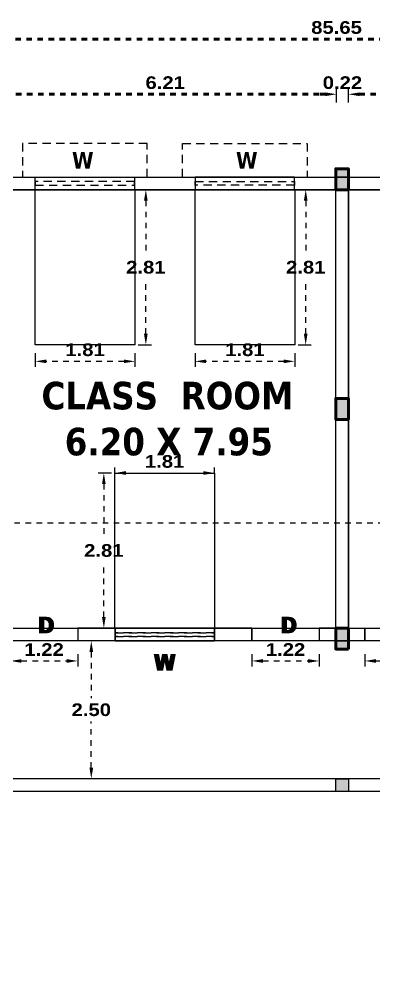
# Model space of a CAD drawing. Header units: metres. Extents: x 863 to 1571, y 626 to 804.
# Drawn here: x 904.85 to 911.28, y 682.83 to 700.3 of the extents above; entities that cross this region are included whole.
import ezdxf

# ---------------------------------------------------------------- set-up
doc = ezdxf.new("R2010")
doc.units = ezdxf.units.M
doc.header["$LTSCALE"] = 0.2
doc.header["$MEASUREMENT"] = 0
doc.header["$PDMODE"] = 2
for name, pattern in [('DASHDOT', [1, 0.5, -0.25, 0, -0.25]), ('DOT2', [0.125, 0, -0.125]), ('HIDDEN', [0.375, 0.25, -0.125])]:
    doc.linetypes.add(name, pattern=pattern)
doc.layers.get('0').update_dxf_attribs({"lineweight": 60})
for name, color, linetype in [('BLK_1_FLR_0_BLT_UP_AREA', 9, 'Continuous'), ('BLK_1_FLR_0_EXIT_WIDTH_DOOR', 1, 'Continuous'), ('BLK_1_FLR_0_REGULAR_ROOM_8', 2, 'Continuous'), ('BLK_1_FLR_0_REGULAR_ROOM_9', 2, 'Continuous'), ('BLK_1_FLR_0_ROOM_8_LIGHT_VENTILATION_1', 232, 'Continuous'), ('DOOR_OPEN', 232, 'Continuous'), ('PATH_WAY', 3, 'Continuous')]:
    doc.layers.add(name, color=color, linetype=linetype)
doc.styles.get("Standard").update_dxf_attribs({"font": 'ariblk.ttf', "height": 0.23})
doc.styles.add('TXT', font='txt.shx')
doc.dimstyles.get("Standard").update_dxf_attribs({"dimtxt": 0.23, "dimasz": 0.2, "dimexe": 0.12, "dimexo": 0.0625, "dimgap": 0.09, "dimtad": 1, "dimtih": 1, "dimtoh": 1, "dimzin": 1, "dimdsep": 46, "dimtxsty": 'Standard', "dimcen": 0.09, "dimazin": 0, "dimtfac": 1, "dimtix": 1, "dimtofl": 0, "dimtmove": 0, "dimatfit": 0, "dimfxl": 0, "dimtolj": 1, "dimtzin": 0, "dimarcsym": 0})

# ---------------------------------------------------------------- blocks, each defined once
blk = doc.blocks.new('A$C650768DD')
blk.add_hatch(color=4).paths.add_polyline_path([(0, 0), (0.23, 0), (0.23, 0.38), (0, 0.38)])
at = {"color": 1}
blk.add_lwpolyline([(0, 0), (0.23, 0), (0.23, 0.38), (0, 0.38)], close=True, dxfattribs=at)
blk = doc.blocks.new('*D217')
at = {"color": 0, "lineweight": -2}
for p, q in [((904.393, 698.79), (904.393, 699.04)), ((910.608, 698.79), (910.608, 699.04))]:
    blk.add_line(p, q, dxfattribs=at)
at = {"linetype": 'DOT2'}
blk.add_line((904.593, 698.94), (910.408, 698.94), dxfattribs=at)
at = {"lineweight": -2}
for points in [[(904.593, 698.973), (904.593, 698.907), (904.393, 698.94)], [(910.408, 698.973), (910.408, 698.907), (910.608, 698.94)]]:
    blk.add_solid(points, dxfattribs=at)
at = {"layer": 'Defpoints', "color": 0, "lineweight": -2}
for p in [(910.608, 698.94), (904.393, 697.21), (910.608, 697.21)]:
    blk.add_point(p, dxfattribs=at)
at = {"color": 0, "lineweight": -2, "insert": (907.5, 699.149), "char_height": 0.23, "attachment_point": 5}
blk.add_mtext('\\A1;6.21', dxfattribs=at)
blk = doc.blocks.new('*D218')
at = {"linetype": 'DOT2'}
for p, q in [((910.408, 698.94), (910.208, 698.94)), ((911.023, 698.94), (911.223, 698.94))]:
    blk.add_line(p, q, dxfattribs=at)
at = {"color": 0, "lineweight": -2}
for p, q in [((910.608, 698.79), (910.608, 699.04)), ((910.823, 698.79), (910.823, 699.04))]:
    blk.add_line(p, q, dxfattribs=at)
at = {"lineweight": -2}
for points in [[(910.408, 698.973), (910.408, 698.907), (910.608, 698.94)], [(911.023, 698.973), (911.023, 698.907), (910.823, 698.94)]]:
    blk.add_solid(points, dxfattribs=at)
at = {"layer": 'Defpoints', "color": 0, "lineweight": -2}
for p in [(910.823, 698.94), (910.608, 697.21), (910.823, 697.21)]:
    blk.add_point(p, dxfattribs=at)
at = {"color": 0, "lineweight": -2, "insert": (910.715, 699.149), "char_height": 0.23, "attachment_point": 5}
blk.add_mtext('\\A1;0.22', dxfattribs=at)
blk = doc.blocks.new('*D219')
at = {"color": 0, "lineweight": -2}
for p, q in [((910.823, 698.79), (910.823, 699.04)), ((917.023, 698.79), (917.023, 699.04))]:
    blk.add_line(p, q, dxfattribs=at)
at = {"linetype": 'DOT2'}
blk.add_line((911.023, 698.94), (916.823, 698.94), dxfattribs=at)
at = {"lineweight": -2}
for points in [[(911.023, 698.973), (911.023, 698.907), (910.823, 698.94)], [(916.823, 698.973), (916.823, 698.907), (917.023, 698.94)]]:
    blk.add_solid(points, dxfattribs=at)
at = {"layer": 'Defpoints', "color": 0, "lineweight": -2}
for p in [(917.023, 698.94), (910.823, 697.21), (917.023, 697.21)]:
    blk.add_point(p, dxfattribs=at)
at = {"color": 0, "lineweight": -2, "insert": (913.923, 699.149), "char_height": 0.23, "attachment_point": 5}
blk.add_mtext('\\A1;6.20', dxfattribs=at)
blk = doc.blocks.new('*D233')
at = {"color": 0, "lineweight": -2}
for p, q in [((867.783, 699.79), (867.783, 700.04)), ((953.433, 699.79), (953.433, 700.04))]:
    blk.add_line(p, q, dxfattribs=at)
at = {"linetype": 'DOT2'}
blk.add_line((867.983, 699.94), (953.233, 699.94), dxfattribs=at)
at = {"lineweight": -2}
for points in [[(867.983, 699.973), (867.983, 699.907), (867.783, 699.94)], [(953.233, 699.973), (953.233, 699.907), (953.433, 699.94)]]:
    blk.add_solid(points, dxfattribs=at)
at = {"layer": 'Defpoints', "color": 0, "lineweight": -2}
for p in [(953.433, 699.94), (867.783, 697.44), (953.433, 686.53)]:
    blk.add_point(p, dxfattribs=at)
at = {"color": 0, "lineweight": -2, "insert": (910.608, 700.149), "char_height": 0.23, "attachment_point": 5}
blk.add_mtext('\\A1;85.65', dxfattribs=at)
blk = doc.blocks.new('*D331')
at = {"layer": 'BLK_1_FLR_0_ROOM_8_LIGHT_VENTILATION_1', "color": 232, "lineweight": -2}
for p, q in [((906.523, 692.073), (906.287, 692.073)), ((906.523, 689.26), (906.287, 689.26))]:
    blk.add_line(p, q, dxfattribs=at)
at = {"layer": 'BLK_1_FLR_0_ROOM_8_LIGHT_VENTILATION_1', "color": 232, "linetype": 'DOT2'}
for p, q in [((906.387, 691.873), (906.387, 690.875)), ((906.387, 689.46), (906.387, 690.458))]:
    blk.add_line(p, q, dxfattribs=at)
at = {"layer": 'BLK_1_FLR_0_ROOM_8_LIGHT_VENTILATION_1', "color": 232, "lineweight": -2}
for points in [[(906.354, 691.873), (906.42, 691.873), (906.387, 692.073)], [(906.354, 689.46), (906.42, 689.46), (906.387, 689.26)]]:
    blk.add_solid(points, dxfattribs=at)
at = {"layer": 'Defpoints', "color": 0, "lineweight": -2}
for p in [(906.387, 692.073), (906.586, 692.073), (906.586, 689.26)]:
    blk.add_point(p, dxfattribs=at)
at = {"layer": 'BLK_1_FLR_0_ROOM_8_LIGHT_VENTILATION_1', "color": 232, "lineweight": -2, "insert": (906.387, 690.667), "char_height": 0.23, "attachment_point": 5}
blk.add_mtext('\\A1;2.81', dxfattribs=at)
blk = doc.blocks.new('*D332')
at = {"layer": 'BLK_1_FLR_0_ROOM_8_LIGHT_VENTILATION_1', "color": 232, "lineweight": -2}
for p, q in [((906.586, 692.073), (906.586, 692.173)), ((908.393, 692.073), (908.393, 692.173))]:
    blk.add_line(p, q, dxfattribs=at)
at = {"layer": 'BLK_1_FLR_0_ROOM_8_LIGHT_VENTILATION_1', "color": 232, "linetype": 'DOT2'}
blk.add_line((906.786, 692.073), (908.193, 692.073), dxfattribs=at)
at = {"layer": 'BLK_1_FLR_0_ROOM_8_LIGHT_VENTILATION_1', "color": 232, "lineweight": -2}
for points in [[(906.786, 692.107), (906.786, 692.04), (906.586, 692.073)], [(908.193, 692.107), (908.193, 692.04), (908.393, 692.073)]]:
    blk.add_solid(points, dxfattribs=at)
at = {"layer": 'Defpoints', "color": 0, "lineweight": -2}
for p in [(906.586, 692.073), (908.393, 692.073), (908.393, 692.073)]:
    blk.add_point(p, dxfattribs=at)
at = {"layer": 'BLK_1_FLR_0_ROOM_8_LIGHT_VENTILATION_1', "color": 232, "lineweight": -2, "insert": (907.489, 692.282), "char_height": 0.23, "attachment_point": 5}
blk.add_mtext('\\A1;1.81', dxfattribs=at)
blk = doc.blocks.new('*D327')
at = {"layer": 'BLK_1_FLR_0_ROOM_8_LIGHT_VENTILATION_1', "color": 232, "lineweight": -2}
for p, q in [((907.012, 697.21), (907.249, 697.21)), ((907.012, 694.397), (907.249, 694.397))]:
    blk.add_line(p, q, dxfattribs=at)
at = {"layer": 'BLK_1_FLR_0_ROOM_8_LIGHT_VENTILATION_1', "color": 232, "linetype": 'DOT2'}
for p, q in [((907.149, 697.01), (907.149, 696.012)), ((907.149, 694.597), (907.149, 695.594))]:
    blk.add_line(p, q, dxfattribs=at)
at = {"layer": 'BLK_1_FLR_0_ROOM_8_LIGHT_VENTILATION_1', "color": 232, "lineweight": -2}
for points in [[(907.115, 697.01), (907.182, 697.01), (907.149, 697.21)], [(907.115, 694.597), (907.182, 694.597), (907.149, 694.397)]]:
    blk.add_solid(points, dxfattribs=at)
at = {"layer": 'Defpoints', "color": 0, "lineweight": -2}
for p in [(906.95, 697.21), (906.95, 694.397), (907.149, 694.397)]:
    blk.add_point(p, dxfattribs=at)
at = {"layer": 'BLK_1_FLR_0_ROOM_8_LIGHT_VENTILATION_1', "color": 232, "lineweight": -2, "insert": (907.149, 695.803), "char_height": 0.23, "attachment_point": 5}
blk.add_mtext('\\A1;2.81', dxfattribs=at)
blk = doc.blocks.new('*D328')
at = {"layer": 'BLK_1_FLR_0_ROOM_8_LIGHT_VENTILATION_1', "color": 232, "lineweight": -2}
for p, q in [((905.143, 694.248), (905.143, 693.998)), ((906.95, 694.248), (906.95, 693.998))]:
    blk.add_line(p, q, dxfattribs=at)
at = {"layer": 'BLK_1_FLR_0_ROOM_8_LIGHT_VENTILATION_1', "color": 232, "linetype": 'DOT2'}
blk.add_line((906.75, 694.098), (905.343, 694.098), dxfattribs=at)
at = {"layer": 'BLK_1_FLR_0_ROOM_8_LIGHT_VENTILATION_1', "color": 232, "lineweight": -2}
for points in [[(905.343, 694.131), (905.343, 694.065), (905.143, 694.098)], [(906.75, 694.131), (906.75, 694.065), (906.95, 694.098)]]:
    blk.add_solid(points, dxfattribs=at)
at = {"layer": 'Defpoints', "color": 0, "lineweight": -2}
for p in [(905.143, 694.397), (906.95, 694.397), (905.143, 694.098)]:
    blk.add_point(p, dxfattribs=at)
at = {"layer": 'BLK_1_FLR_0_ROOM_8_LIGHT_VENTILATION_1', "color": 232, "lineweight": -2, "insert": (906.046, 694.307), "char_height": 0.23, "attachment_point": 5}
blk.add_mtext('\\A1;1.81', dxfattribs=at)
blk = doc.blocks.new('*D329')
at = {"layer": 'BLK_1_FLR_0_ROOM_8_LIGHT_VENTILATION_1', "color": 232, "lineweight": -2}
for p, q in [((909.912, 697.21), (910.149, 697.21)), ((909.912, 694.397), (910.149, 694.397))]:
    blk.add_line(p, q, dxfattribs=at)
at = {"layer": 'BLK_1_FLR_0_ROOM_8_LIGHT_VENTILATION_1', "color": 232, "linetype": 'DOT2'}
for p, q in [((910.049, 697.01), (910.049, 696.012)), ((910.049, 694.597), (910.049, 695.594))]:
    blk.add_line(p, q, dxfattribs=at)
at = {"layer": 'BLK_1_FLR_0_ROOM_8_LIGHT_VENTILATION_1', "color": 232, "lineweight": -2}
for points in [[(910.015, 697.01), (910.082, 697.01), (910.049, 697.21)], [(910.015, 694.597), (910.082, 694.597), (910.049, 694.397)]]:
    blk.add_solid(points, dxfattribs=at)
at = {"layer": 'Defpoints', "color": 0, "lineweight": -2}
for p in [(909.85, 697.21), (909.85, 694.397), (910.049, 694.397)]:
    blk.add_point(p, dxfattribs=at)
at = {"layer": 'BLK_1_FLR_0_ROOM_8_LIGHT_VENTILATION_1', "color": 232, "lineweight": -2, "insert": (910.049, 695.803), "char_height": 0.23, "attachment_point": 5}
blk.add_mtext('\\A1;2.81', dxfattribs=at)
blk = doc.blocks.new('*D330')
at = {"layer": 'BLK_1_FLR_0_ROOM_8_LIGHT_VENTILATION_1', "color": 232, "lineweight": -2}
for p, q in [((908.043, 694.248), (908.043, 693.998)), ((909.85, 694.248), (909.85, 693.998))]:
    blk.add_line(p, q, dxfattribs=at)
at = {"layer": 'BLK_1_FLR_0_ROOM_8_LIGHT_VENTILATION_1', "color": 232, "linetype": 'DOT2'}
blk.add_line((909.65, 694.098), (908.243, 694.098), dxfattribs=at)
at = {"layer": 'BLK_1_FLR_0_ROOM_8_LIGHT_VENTILATION_1', "color": 232, "lineweight": -2}
for points in [[(908.243, 694.131), (908.243, 694.065), (908.043, 694.098)], [(909.65, 694.131), (909.65, 694.065), (909.85, 694.098)]]:
    blk.add_solid(points, dxfattribs=at)
at = {"layer": 'Defpoints', "color": 0, "lineweight": -2}
for p in [(908.043, 694.397), (909.85, 694.397), (908.043, 694.098)]:
    blk.add_point(p, dxfattribs=at)
at = {"layer": 'BLK_1_FLR_0_ROOM_8_LIGHT_VENTILATION_1', "color": 232, "lineweight": -2, "insert": (908.946, 694.307), "char_height": 0.23, "attachment_point": 5}
blk.add_mtext('\\A1;1.81', dxfattribs=at)
blk = doc.blocks.new('*D401')
at = {"layer": 'Defpoints', "color": 0, "lineweight": -2}
for p in [(906.159, 689.03), (906.518, 689.03), (906.518, 686.53)]:
    blk.add_point(p, dxfattribs=at)
at = {"layer": 'PATH_WAY', "color": 4, "lineweight": -2}
for p, q in [((906.309, 689.03), (906.059, 689.03)), ((906.309, 686.53), (906.059, 686.53))]:
    blk.add_line(p, q, dxfattribs=at)
at = {"layer": 'PATH_WAY', "color": 4, "linetype": 'DOT2'}
for p, q in [((906.159, 688.83), (906.159, 687.989)), ((906.159, 686.73), (906.159, 687.571))]:
    blk.add_line(p, q, dxfattribs=at)
at = {"layer": 'PATH_WAY', "color": 4, "lineweight": -2}
for points in [[(906.126, 688.83), (906.193, 688.83), (906.159, 689.03)], [(906.126, 686.73), (906.193, 686.73), (906.159, 686.53)]]:
    blk.add_solid(points, dxfattribs=at)
at = {"layer": 'PATH_WAY', "color": 4, "lineweight": -2, "insert": (906.159, 687.78), "char_height": 0.23, "attachment_point": 5}
blk.add_mtext('\\A1;2.50', dxfattribs=at)
blk = doc.blocks.new('*D458')
at = {"layer": 'BLK_1_FLR_0_EXIT_WIDTH_DOOR', "color": 2, "lineweight": -2}
for p, q in [((909.073, 688.786), (909.073, 688.566)), ((910.293, 688.786), (910.293, 688.566))]:
    blk.add_line(p, q, dxfattribs=at)
at = {"layer": 'BLK_1_FLR_0_EXIT_WIDTH_DOOR', "color": 2, "linetype": 'DOT2'}
blk.add_line((909.273, 688.666), (910.093, 688.666), dxfattribs=at)
at = {"layer": 'BLK_1_FLR_0_EXIT_WIDTH_DOOR', "color": 2, "lineweight": -2}
for points in [[(909.273, 688.699), (909.273, 688.632), (909.073, 688.666)], [(910.093, 688.699), (910.093, 688.632), (910.293, 688.666)]]:
    blk.add_solid(points, dxfattribs=at)
at = {"layer": 'Defpoints', "color": 0, "lineweight": -2}
for p in [(909.073, 689.03), (910.293, 689.03), (910.293, 688.666)]:
    blk.add_point(p, dxfattribs=at)
at = {"layer": 'BLK_1_FLR_0_EXIT_WIDTH_DOOR', "color": 2, "lineweight": -2, "insert": (909.683, 688.873), "char_height": 0.23, "attachment_point": 5}
blk.add_mtext('\\A1;1.22', dxfattribs=at)
blk = doc.blocks.new('*D459')
at = {"layer": 'BLK_1_FLR_0_EXIT_WIDTH_DOOR', "color": 2, "lineweight": -2}
for p, q in [((904.693, 688.786), (904.693, 688.566)), ((905.913, 688.786), (905.913, 688.566))]:
    blk.add_line(p, q, dxfattribs=at)
at = {"layer": 'BLK_1_FLR_0_EXIT_WIDTH_DOOR', "color": 2, "linetype": 'DOT2'}
blk.add_line((904.893, 688.666), (905.713, 688.666), dxfattribs=at)
at = {"layer": 'BLK_1_FLR_0_EXIT_WIDTH_DOOR', "color": 2, "lineweight": -2}
for points in [[(904.893, 688.699), (904.893, 688.632), (904.693, 688.666)], [(905.713, 688.699), (905.713, 688.632), (905.913, 688.666)]]:
    blk.add_solid(points, dxfattribs=at)
at = {"layer": 'Defpoints', "color": 0, "lineweight": -2}
for p in [(904.693, 689.03), (905.913, 689.03), (905.913, 688.666)]:
    blk.add_point(p, dxfattribs=at)
at = {"layer": 'BLK_1_FLR_0_EXIT_WIDTH_DOOR', "color": 2, "lineweight": -2, "insert": (905.303, 688.873), "char_height": 0.23, "attachment_point": 5}
blk.add_mtext('\\A1;1.22', dxfattribs=at)
blk = doc.blocks.new('*D460')
at = {"layer": 'BLK_1_FLR_0_EXIT_WIDTH_DOOR', "color": 2, "lineweight": -2}
for p, q in [((911.123, 688.786), (911.123, 688.566)), ((912.343, 688.786), (912.343, 688.566))]:
    blk.add_line(p, q, dxfattribs=at)
at = {"layer": 'BLK_1_FLR_0_EXIT_WIDTH_DOOR', "color": 2, "linetype": 'DOT2'}
blk.add_line((911.323, 688.666), (912.143, 688.666), dxfattribs=at)
at = {"layer": 'BLK_1_FLR_0_EXIT_WIDTH_DOOR', "color": 2, "lineweight": -2}
for points in [[(911.323, 688.699), (911.323, 688.632), (911.123, 688.666)], [(912.143, 688.699), (912.143, 688.632), (912.343, 688.666)]]:
    blk.add_solid(points, dxfattribs=at)
at = {"layer": 'Defpoints', "color": 0, "lineweight": -2}
for p in [(911.123, 689.03), (912.343, 689.03), (912.343, 688.666)]:
    blk.add_point(p, dxfattribs=at)
at = {"layer": 'BLK_1_FLR_0_EXIT_WIDTH_DOOR', "color": 2, "lineweight": -2, "insert": (911.733, 688.873), "char_height": 0.23, "attachment_point": 5}
blk.add_mtext('\\A1;1.22', dxfattribs=at)

msp = doc.modelspace()

# ---------------------------------------------------------------- hatches: boundary and pattern name
at = {"lineweight": -2}
h = msp.add_hatch(color=256, dxfattribs=at)
h.dxf.hatch_style = 1
h.paths.add_polyline_path([(910.823, 686.53), (910.593, 686.53), (910.593, 686.3), (910.823, 686.3)])

# ---------------------------------------------------------------- linework, layer by layer
for p, q in [((867.783, 697.44), (953.433, 697.44)), ((867.783, 697.44), (953.433, 697.44)), ((897.733, 697.44), (917.253, 697.44)), ((910.823, 697.44), (910.593, 697.44)), ((910.593, 697.44), (910.823, 697.44)), ((910.593, 689.26), (910.593, 697.21)), ((910.593, 689.26), (910.593, 697.21)), ((910.593, 689.03), (910.593, 697.21)), ((910.593, 689.26), (910.593, 697.21)), ((910.593, 689.26), (910.593, 697.21)), ((910.823, 689.26), (910.823, 697.21)), ((910.823, 689.26), (910.823, 697.21)), ((910.823, 689.03), (910.823, 697.21)), ((910.823, 689.26), (910.823, 697.21)), ((910.823, 689.26), (910.823, 697.21)), ((910.823, 689.03), (910.823, 697.21)), ((909.073, 689.26), (905.913, 689.26)), ((909.073, 689.26), (905.913, 689.26)), ((905.913, 689.26), (905.913, 689.03)), ((905.913, 689.26), (909.073, 689.26)), ((905.913, 689.26), (909.073, 689.26)), ((905.913, 689.26), (905.913, 689.03)), ((905.913, 689.26), (909.073, 689.26)), ((905.913, 689.26), (909.073, 689.26)), ((905.913, 689.26), (905.913, 689.03)), ((906.013, 689.26), (908.973, 689.26)), ((908.973, 689.26), (906.013, 689.26)), ((908.973, 689.26), (906.013, 689.26)), ((908.923, 689.26), (908.393, 689.26)), ((909.073, 689.26), (909.073, 689.03)), ((909.073, 689.26), (909.073, 689.03)), ((909.073, 689.26), (909.073, 689.03)), ((910.823, 689.26), (910.293, 689.26)), ((910.293, 689.26), (910.293, 689.03)), ((910.293, 689.26), (911.123, 689.26)), ((910.293, 689.26), (910.293, 689.03)), ((910.293, 689.26), (910.823, 689.26)), ((910.293, 689.26), (910.293, 689.03)), ((910.593, 689.26), (911.123, 689.26)), ((911.123, 689.26), (911.123, 689.03)), ((911.123, 689.26), (911.123, 689.03)), ((921.933, 689.03), (891.303, 689.03)), ((910.823, 689.03), (910.593, 689.03)), ((910.593, 689.03), (910.823, 689.03)), ((934.113, 686.3), (878.923, 686.3)), ((910.823, 686.3), (910.823, 686.3))]:
    msp.add_line(p, q, dxfattribs=at)
at = {"linetype": 'DASHDOT', "lineweight": -2}
msp.add_line((865.766, 691.173), (955.884, 691.173), dxfattribs=at)
at = {"linetype": 'HIDDEN', "lineweight": -2, "ltscale": 3}
for points in [[(907.173, 697.44), (907.173, 698.05), (904.913, 698.05), (904.913, 697.44)], [(907.813, 697.44), (907.813, 698.05), (910.073, 698.05), (910.073, 697.44)]]:
    msp.add_lwpolyline(points, dxfattribs=at)
at = {"lineweight": -2}
for points in [[(905.143, 697.44), (906.943, 697.44), (906.943, 697.21), (905.143, 697.21)], [(909.843, 697.44), (908.043, 697.44), (908.043, 697.21), (909.843, 697.21)], [(906.593, 689.03), (908.393, 689.03), (908.393, 689.26), (906.593, 689.26)], [(906.593, 689.03), (908.393, 689.03), (908.393, 689.26), (906.593, 689.26)], [(908.393, 689.03), (906.593, 689.03), (906.593, 689.26), (908.393, 689.26)], [(908.393, 689.03), (906.593, 689.03), (906.593, 689.26), (908.393, 689.26)], [(908.393, 689.03), (906.593, 689.03), (906.593, 689.26), (908.393, 689.26)], [(908.393, 689.03), (906.593, 689.03), (906.593, 689.26), (908.393, 689.26)], [(910.593, 686.53), (910.823, 686.53), (910.823, 686.3), (910.593, 686.3)]]:
    msp.add_lwpolyline(points, close=True, dxfattribs=at)
at = {"linetype": 'HIDDEN', "lineweight": -2, "ltscale": 3}
for points in [[(905.143, 697.292), (906.943, 697.292), (906.943, 697.358), (905.143, 697.358)], [(909.843, 697.292), (908.043, 697.292), (908.043, 697.358), (909.843, 697.358)], [(906.593, 689.178), (908.393, 689.178), (908.393, 689.112), (906.593, 689.112)], [(908.393, 689.178), (906.593, 689.178), (906.593, 689.112), (908.393, 689.112)], [(908.393, 689.178), (906.593, 689.178), (906.593, 689.112), (908.393, 689.112)]]:
    msp.add_lwpolyline(points, close=True, dxfattribs=at)
at = {"lineweight": -2}
for points in [[(872.713, 664.94), (868.013, 664.94), (868.013, 686.3), (868.013, 697.21), (953.203, 697.21), (953.203, 686.3), (955.849, 686.3), (955.849, 677.35), (953.203, 677.35), (953.203, 666.44), (919.911, 666.44), (919.911, 677.119), (934.343, 677.119), (934.343, 686.53), (878.693, 686.53), (878.692, 664.94), (876.853, 664.94)], [(908.973, 689.26), (906.013, 689.26)], [(908.973, 689.26), (906.013, 689.26)], [(906.013, 689.26), (908.973, 689.26)], [(906.013, 689.26), (908.973, 689.26)], [(906.013, 689.26), (908.973, 689.26)], [(906.013, 689.26), (908.973, 689.26)]]:
    msp.add_lwpolyline(points, dxfattribs=at)
at = {"layer": 'BLK_1_FLR_0_BLT_UP_AREA', "color": 26, "lineweight": -2}
msp.add_lwpolyline([(867.783, 664.71), (867.783, 697.44), (953.433, 697.44), (953.433, 686.53), (956.079, 686.53), (956.079, 677.12), (953.433, 677.12), (953.433, 666.21), (919.679, 666.21), (919.681, 677.349), (934.113, 677.349), (934.113, 686.3), (878.923, 686.3), (878.922, 664.71)], close=True, dxfattribs=at)
at = {"layer": 'BLK_1_FLR_0_REGULAR_ROOM_8', "color": 3, "lineweight": -2}
msp.add_lwpolyline([(904.393, 689.26), (910.593, 689.26), (910.593, 697.21), (904.393, 697.21)], close=True, dxfattribs=at)
at = {"layer": 'BLK_1_FLR_0_REGULAR_ROOM_9', "color": 3, "lineweight": -2}
msp.add_lwpolyline([(910.823, 689.26), (917.023, 689.26), (917.023, 697.21), (910.823, 697.21)], close=True, dxfattribs=at)
at = {"layer": 'BLK_1_FLR_0_ROOM_8_LIGHT_VENTILATION_1', "color": 232, "lineweight": -2}
for points in [[(906.95, 697.21), (906.95, 694.397), (905.143, 694.397), (905.143, 697.21)], [(909.85, 697.21), (909.85, 694.397), (908.043, 694.397), (908.043, 697.21)], [(906.586, 689.26), (906.586, 692.073), (908.393, 692.073), (908.393, 689.26)]]:
    msp.add_lwpolyline(points, close=True, dxfattribs=at)
at = {"layer": 'DOOR_OPEN', "color": 2, "lineweight": -2}
for points in [[(904.693, 689.26), (905.913, 689.26), (905.913, 689.03), (904.693, 689.03)], [(909.073, 689.26), (910.293, 689.26), (910.293, 689.03), (909.073, 689.03)], [(911.123, 689.26), (912.343, 689.26), (912.343, 689.03), (911.123, 689.03)]]:
    msp.add_lwpolyline(points, close=True, dxfattribs=at)

# ---------------------------------------------------------------- block references
at = {"lineweight": -2, "xscale": -1}
for p in [(910.823, 697.21), (910.823, 697.21), (910.823, 697.21), (910.823, 693.045), (910.823, 693.045), (910.823, 693.045), (910.823, 688.88), (910.823, 688.88), (910.823, 688.88)]:
    msp.add_blockref('A$C650768DD', p, dxfattribs=at)

# ---------------------------------------------------------------- texts
at = {"lineweight": -2, "style": 'TXT'}
for s, insert, char_height, width, attachment_point in [('{\\fTahoma|b1|i0|c0|p34;W}', (905.81, 697.591), 0.3, 35.65845, 7), ('{\\fTahoma|b1|i0|c0|p34;W}', (909.175, 697.591), 0.3, 35.65845, 9), ('{\\fTahoma|b1|i0|c0|p34;\\W2.72503; \\W1;CLASS  ROOM\\P{\\W4.782534; }6.20 X 7.95}', (904.695, 692.384), 0.5, 5.79384, 7), ('{\\fTahoma|b1|i0|c0|p34;D}', (905.181, 689.467), 0.3, 35.65845, 1), ('{\\fTahoma|b1|i0|c0|p34;D}', (905.209, 689.467), 0.3, 35.65845, 1), ('{\\fTahoma|b1|i0|c0|p34;D}', (909.875, 689.467), 0.3, 35.65845, 3), ('{\\fTahoma|b1|i0|c0|p34;D}', (909.902, 689.467), 0.3, 35.65845, 3), ('{\\fTahoma|b1|i0|c0|p34;W}', (907.281, 688.491), 0.3, 35.65845, 7), ('{\\fTahoma|b1|i0|c0|p34;W}', (907.704, 688.491), 0.3, 35.65845, 9), ('{\\fTahoma|b1|i0|c0|p34;W}', (907.704, 688.491), 0.3, 35.65845, 9), ('{\\fTahoma|b1|i0|c0|p34;W}', (907.704, 688.491), 0.3, 35.65845, 9)]:
    msp.add_mtext(s, dxfattribs=dict(at, insert=insert, char_height=char_height, width=width, attachment_point=attachment_point))

# ---------------------------------------------------------------- dimensions: what is measured, and where the dimension line sits
at = {"lineweight": -2}
for base, p1, p2, override, picture, middle in [((953.433, 699.94), (867.783, 697.44), (953.433, 686.53), {"dimtxt": 0.21, "dimexe": 0.1, "dimclrd": 256, "dimfxl": 0.15, "dimlwd": 65535, "dimarcsym": 2}, '*D233', (910.608, 700.149)), ((910.607772, 698.93988), (904.392773, 697.209879), (910.607772, 697.20988), {"dimtxt": 0.21, "dimexe": 0.1, "dimclrd": 256, "dimtmove": 1, "dimfxl": 0.15, "dimlwd": 65535, "dimarcsym": 2}, '*D217', (907.500272, 699.148802)), ((910.822771657, 698.939880016), (910.607771657, 697.209880016), (910.822771657, 697.209880016), {"dimtxt": 0.21, "dimexe": 0.1, "dimclrd": 256, "dimtmove": 1, "dimfxl": 0.15, "dimlwd": 65535, "dimarcsym": 2}, '*D218', (910.715271657, 699.148802253)), ((917.023, 698.94), (910.823, 697.21), (917.023, 697.21), {"dimtxt": 0.21, "dimexe": 0.1, "dimclrd": 256, "dimtmove": 1, "dimfxl": 0.15, "dimlwd": 65535, "dimarcsym": 2}, '*D219', (913.923, 699.149))]:
    dim = msp.add_linear_dim(base=base, p1=p1, p2=p2, dimstyle='Standard', override=override, dxfattribs=at)
    dim.commit()
    dim.dimension.update_dxf_attribs({"geometry": picture, "text_midpoint": middle})
at = {"layer": 'BLK_1_FLR_0_EXIT_WIDTH_DOOR', "color": 2, "lineweight": -2}
for base, p1, p2, picture, middle in [((905.913, 688.666), (904.693, 689.03), (905.913, 689.03), '*D459', (905.303, 688.873)), ((910.293, 688.666), (909.073, 689.03), (910.293, 689.03), '*D458', (909.683, 688.873)), ((912.343, 688.666), (911.123, 689.03), (912.343, 689.03), '*D460', (911.733, 688.873))]:
    dim = msp.add_linear_dim(base=base, p1=p1, p2=p2, dimstyle='Standard', override={"dimexe": 0.1, "dimclrd": 2, "dimclre": 2, "dimclrt": 2, "dimlwd": 65535, "dimarcsym": 2}, dxfattribs=at)
    dim.commit()
    dim.dimension.update_dxf_attribs({"geometry": picture, "text_midpoint": middle})
at = {"layer": 'BLK_1_FLR_0_ROOM_8_LIGHT_VENTILATION_1', "color": 232, "lineweight": -2}
for base, p1, p2, angle, picture, middle in [((907.149, 694.397), (906.95, 697.21), (906.95, 694.397), 270, '*D327', (907.149, 695.803)), ((910.049, 694.397), (909.85, 697.21), (909.85, 694.397), 270, '*D329', (910.049, 695.803)), ((908.393, 692.073), (906.586, 692.073), (908.393, 692.073), 180, '*D332', (907.489, 692.282)), ((906.387, 692.073), (906.586, 689.26), (906.586, 692.073), 90, '*D331', (906.387, 690.667))]:
    dim = msp.add_linear_dim(base=base, p1=p1, p2=p2, angle=angle, dimstyle='Standard', override={"dimexe": 0.1, "dimclrd": 232, "dimclre": 232, "dimclrt": 232, "dimfxl": 0.15, "dimlwd": 65535, "dimarcsym": 2}, dxfattribs=at)
    dim.commit()
    dim.dimension.update_dxf_attribs({"geometry": picture, "text_midpoint": middle})
for base, p1, p2, picture, middle in [((905.143, 694.098), (906.95, 694.397), (905.143, 694.397), '*D328', (906.046, 694.307)), ((908.043, 694.098), (909.85, 694.397), (908.043, 694.397), '*D330', (908.946, 694.307))]:
    dim = msp.add_linear_dim(base=base, p1=p1, p2=p2, dimstyle='Standard', override={"dimexe": 0.1, "dimclrd": 232, "dimclre": 232, "dimclrt": 232, "dimfxl": 0.15, "dimlwd": 65535, "dimarcsym": 2}, dxfattribs=at)
    dim.commit()
    dim.dimension.update_dxf_attribs({"geometry": picture, "text_midpoint": middle})
at = {"layer": 'PATH_WAY', "color": 4, "lineweight": -2}
dim = msp.add_linear_dim(base=(906.159, 689.03), p1=(906.518, 686.53), p2=(906.518, 689.03), angle=90, dimstyle='Standard', override={"dimexe": 0.1, "dimclrd": 4, "dimclre": 4, "dimclrt": 4, "dimfxl": 0.15, "dimlwd": 65535, "dimarcsym": 2}, dxfattribs=at)
dim.commit()
dim.dimension.update_dxf_attribs({"geometry": '*D401', "text_midpoint": (906.159, 687.78)})

doc.saveas('drawing.dxf')
